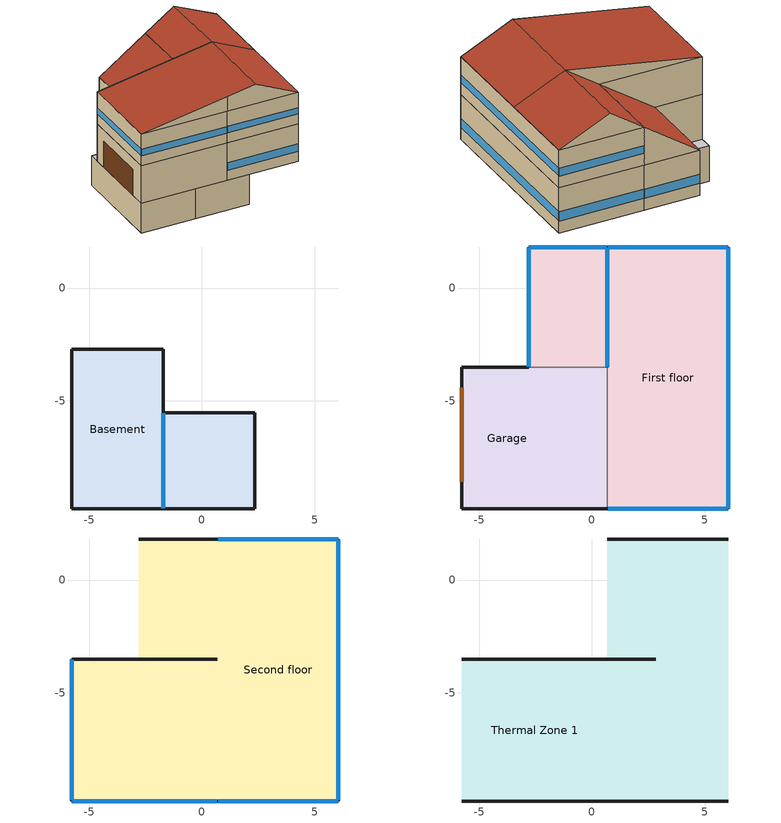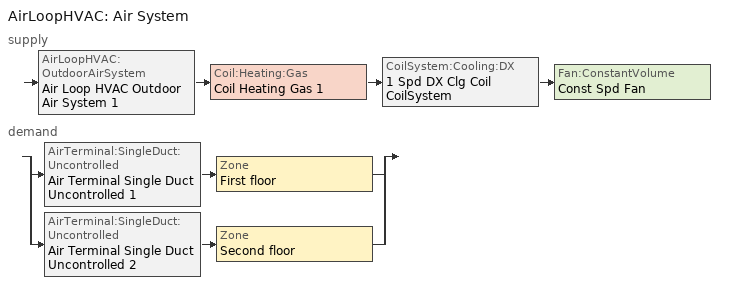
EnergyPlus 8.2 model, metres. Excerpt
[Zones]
Basement
 floor ground (ExtSlabCarpet 4in ClimateZone 1-8): 2.34,-5.52 2.34,-9.79 -1.71,-9.79 -1.71,-5.52 z-1.64; -1.71,-2.71 -1.71,-9.79 -5.78,-9.79 -5.78,-2.71 z-1.64
 wall outside (CBECS 1980-2004 ExtWall WoodFrame ClimateZone 5): -1.71,-9.79 -1.71,-5.52 z-1.64:0.65
 wall ground (ExtSlabCarpet 4in ClimateZone 1-8): -1.71,-2.71 -5.78,-2.71 -5.78,-9.79 -1.71,-9.79 2.34,-9.79 2.34,-5.52 -1.71,-5.52 -1.71,-2.71 z-1.64:0.65
 window (CBECS 1980-2004 ExtWindow ClimateZone 5): -1.71,-9.76 -1.71,-5.55 z-0.88:-0.42
 ceiling ground (ExtSlabCarpet 4in ClimateZone 1-8): -2.81,-3.51 -2.81,-2.71 -5.78,-2.71 -5.78,-3.51 z0.65
First floor
 floor to Basement (Interior Floor): 2.34,-5.52 2.34,-9.79 0.68,-9.79 0.68,-5.52 z0.65; -1.71,-2.71 -1.71,-3.51 -2.81,-3.51 -2.81,-2.71 z0.65
 floor ground (ExtSlabCarpet 4in ClimateZone 1-8): 0.68,1.82 0.68,-3.51 -1.71,-3.51 -1.71,-2.71 -2.81,-2.71 -2.81,1.82 z0.65; 6.04,1.82 6.04,-9.79 2.34,-9.79 2.34,-5.52 0.68,-5.52 0.68,1.82 z0.65
 wall outside (CBECS 1980-2004 ExtWall WoodFrame ClimateZone 5): 0.68,-9.79 6.04,-9.79 6.04,1.82 0.68,1.82 -2.81,1.82 -2.81,-3.51 / 0.68,1.82 0.68,-3.51 z0.65:3.54
 wall to Garage (Interior Wall): -2.81,-3.51 0.68,-3.51 0.68,-9.79 z0.65:3.54
 window (CBECS 1980-2004 ExtWindow ClimateZone 5): 0.66,1.82 -2.78,1.82 / 0.68,1.8 0.68,-3.49 / -2.81,1.8 -2.81,-3.49 / 6.04,-9.76 6.04,1.8 / 0.71,-9.79 6.02,-9.79 / 6.02,1.82 0.71,1.82 z1.41:1.99
Garage
 floor to Basement (Interior Floor): 0.68,-5.52 0.68,-9.79 -1.71,-9.79 -1.71,-5.52 z0.65; -1.71,-3.51 -1.71,-9.79 -5.78,-9.79 -5.78,-3.51 z0.65
 floor ground (ExtSlabCarpet 4in ClimateZone 1-8): 0.68,-3.51 0.68,-5.52 -1.71,-5.52 -1.71,-3.51 z0.65
 wall outside (CBECS 1980-2004 ExtWall WoodFrame ClimateZone 5): -2.81,-3.51 -5.78,-3.51 -5.78,-9.79 0.68,-9.79 z0.65:3.54
 door (Exterior Door): -5.78,-4.41 -5.78,-8.58 z0.65:2.64
Second floor
 floor to First floor (Interior Floor): 6.04,1.82 6.04,-9.79 0.68,-9.79 0.68,1.82 z3.54; 0.68,1.82 0.68,-3.51 -2.81,-3.51 -2.81,1.82 z3.54
 floor to Garage (Interior Floor): 0.68,-3.51 0.68,-9.79 -5.78,-9.79 -5.78,-3.51 z3.54
 wall outside (CBECS 1980-2004 ExtWall WoodFrame ClimateZone 5): -5.78,-3.51 -5.78,-9.79 0.68,-9.79 6.04,-9.79 6.04,1.82 0.68,1.82 z3.54:5.98; 0.68,-3.51,5.98 -2.81,-3.51,3.54 -5.78,-3.51,3.54 -5.78,-3.51,5.98; 0.68,1.82,5.98 0.68,1.82,3.54 -2.81,1.82,3.54
 window (CBECS 1980-2004 ExtWindow ClimateZone 5): 6.02,1.82 0.71,1.82 / 6.04,-9.76 6.04,1.8 / 0.71,-9.79 6.02,-9.79 / -5.75,-9.79 0.66,-9.79 / -5.78,-3.54 -5.78,-9.76 z4.3:4.79
 roof outside (AtticRoof ClimateZone 1-8): 0.68,-3.51,5.98 0.68,1.82,5.98 -2.81,1.82,3.54 -2.81,-3.51,3.54
Thermal Zone 1
 floor to Second floor (CBECS 1980-2004 ExtRoof AtticFloor ClimateZone 5b): 6.04,-3.51 6.04,-9.79 0.68,-9.79 0.68,-3.51 z5.98; 6.04,1.82 6.04,-3.51 0.68,-3.51 0.68,1.82 z5.98; 0.68,-3.51 0.68,-9.79 -5.78,-9.79 -5.78,-3.51 z5.98
 wall outside (CBECS 1980-2004 ExtWall WoodFrame ClimateZone 5): 2.83,1.82,7.48 6.04,1.82,5.98 0.68,1.82,5.98; 0.68,-9.79,7.11 -5.78,-9.79,5.98 0.68,-9.79,5.98; 2.83,-3.51,7.48 -5.78,-3.51,5.98 0.68,-3.51,5.98; 2.83,-9.79,7.48 0.68,-9.79,7.11 0.68,-9.79,5.98 6.04,-9.79,5.98
 roof outside (AtticRoof ClimateZone 1-8): 2.83,-3.51,7.48 2.83,1.82,7.48 0.68,1.82,5.98 0.68,-3.51,5.98; 2.83,-3.51,7.48 6.04,-3.51,5.98 6.04,1.82,5.98 2.83,1.82,7.48; 2.83,-3.51,7.48 2.83,-9.79,7.48 6.04,-9.79,5.98 6.04,-3.51,5.98; 2.83,-3.51,7.48 -5.78,-3.51,5.98 -5.78,-9.79,5.98 2.83,-9.79,7.48
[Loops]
AirLoopHVAC 'Air System'
 supply: AirLoopHVAC:OutdoorAirSystem 'Air Loop HVAC Outdoor Air System 1' > Coil:Heating:Gas 'Coil Heating Gas 1' > CoilSystem:Cooling:DX '1 Spd DX Clg Coil CoilSystem' > Fan:ConstantVolume 'Const Spd Fan'
 demand: split
  | AirTerminal:SingleDuct:Uncontrolled 'Air Terminal Single Duct Uncontrolled 1' > Zone 'First floor'
  | AirTerminal:SingleDuct:Uncontrolled 'Air Terminal Single Duct Uncontrolled 2' > Zone 'Second floor'
[Building]
Building 1: North Axis {deg}=-0
[Site:Location]
Westminster (Colorado): Latitude {deg}=39.9043; Longitude {deg}=-105.031; Time Zone {hr}=-7; Elevation {m}=1602.05
[SizingPeriod:DesignDay] Day of Month=21; Dry-Bulb Temperature Range Modifier Type=DefaultMultipliers; Barometric Pressure {Pa}=81198; Rain Indicator=No; Snow Indicator=No; Daylight Saving Time Indicator=No
Name | Month | Day Type | Maximum Dry-Bulb Temperature {C} | Daily Dry-Bulb Temperature Range {deltaC} | Humidity Condition Type | Wetbulb or DewPoint at Maximum Dry-Bulb {C} | Wind Speed {m/s} | Wind Direction {deg} | Solar Model Indicator | ASHRAE Clear Sky Optical Depth for Beam Irradiance (taub) | ASHRAE Clear Sky Optical Depth for Diffuse Irradiance (taud) | Enthalpy at Maximum Dry-Bulb {J/kg} | Sky Clearness
Denver Centennial  Golden   N Ann Clg .4% Condns DB=>MWB | 7 | SummerDesignDay | 33 | 15.2 | Wetbulb | 15.7 | 4.9 | 0 | ASHRAETau | 0.424 | 2.025
Denver Centennial  Golden   N Ann Clg .4% Condns DP=>MDB | 7 | SummerDesignDay | 20.2 | 15.2 | Dewpoint | 16.1 | 4.9 | 0 | ASHRAETau | 0.424 | 2.025
Denver Centennial  Golden   N Ann Clg .4% Condns Enth=>MDB | 7 | SummerDesignDay | 27.3 | 15.2 | Enthalpy |  | 4.9 | 0 | ASHRAETau | 0.424 | 2.025 | 59700
Denver Centennial  Golden   N Ann Clg .4% Condns WB=>MDB | 7 | SummerDesignDay | 27.3 | 15.2 | Wetbulb | 18.4 | 4.9 | 0 | ASHRAETau | 0.424 | 2.025
Denver Centennial  Golden   N Ann Htg 99.6% Condns DB | 12 | WinterDesignDay | -18.8 | 0 | Wetbulb | -18.8 | 3 | 340 | ASHRAEClearSky |  |  |  | 0
Denver Centennial  Golden   N Ann Htg Wind 99.6% Condns WS=>MCDB | 12 | WinterDesignDay | 3.9 | 0 | Wetbulb | 3.9 | 12.2 | 340 | ASHRAEClearSky |  |  |  | 0
Denver Centennial  Golden   N Ann Hum_n 99.6% Condns DP=>MCDB | 12 | WinterDesignDay | -10.9 | 0 | Dewpoint | -21.6 | 3 | 340 | ASHRAEClearSky |  |  |  | 0
[Material] Thermal Absorptance=0.9
Name | Roughness | Thickness {m} | Conductivity {W/m-K} | Density {kg/m3} | Specific Heat {J/kg-K} | Solar Absorptance | Visible Absorptance
1/2IN Gypsum | Smooth | 0.0127 | 0.16 | 784.9 | 830 | 0.4 | 0.4
AtticFloor NonRes Insulation-3.45 | MediumRough | 0.152199 | 0.049 | 265 | 836.8 | 0.7 | 0.7
F08 Metal surface | Smooth | 0.0008 | 45.28 | 7824 | 500 | 0.7 | 0.7
F16 Acoustic tile | MediumSmooth | 0.0191 | 0.06 | 368 | 590 | 0.3 | 0.3
G01a 19mm gypsum board | MediumSmooth | 0.019 | 0.16 | 800 | 1090 | 0.4 | 0.4
I01 25mm insulation board | MediumRough | 0.0254 | 0.03 | 43 | 1210 | 0.6 | 0.6
M11 100mm lightweight concrete | MediumRough | 0.1016 | 0.53 | 1280 | 840 | 0.5 | 0.5
MAT-CC05 4 HW CONCRETE | Rough | 0.1016 | 1.311 | 2240 | 836.8 | 0.85 | 0.85
Metal Decking 1 | MediumSmooth | 0.0015 | 45.006 | 7680 | 418.4 | 0.6 | 0.6
Roof Membrane 1 | VeryRough | 0.0095 | 0.16 | 1121.29 | 1460 | 0.7 | 0.7
Wood Frame NonRes Wall Insulation-2.15 | MediumRough | 0.0895622 | 0.049 | 265 | 836.8 | 0.7 | 0.7
Wood Siding 4 | MediumSmooth | 0.01 | 0.11 | 544.62 | 1210 | 0.78 | 0.78
[Material:AirGap]
Name | Thermal Resistance {m2-K/W}
F04 Wall air space resistance | 0.15
F05 Ceiling air space resistance | 0.18
[Material:NoMass]
CP02 CARPET PAD: Roughness=Smooth; Thermal Resistance {m2-K/W}=0.1; Thermal Absorptance=0.9; Solar Absorptance=0.8; Visible Absorptance=0.8
[WindowMaterial:SimpleGlazingSystem]
Fixed Window 3.35/0.39/0.31: U-Factor {W/m2-K}=3.35002; Solar Heat Gain Coefficient=0.39; Visible Transmittance=0.31
[Construction]
AtticRoof ClimateZone 1-8: Roof Membrane 1, Metal Decking 1
CBECS 1980-2004 ExtRoof AtticFloor ClimateZone 5b: 1/2IN Gypsum, AtticFloor NonRes Insulation-3.45, 1/2IN Gypsum
CBECS 1980-2004 ExtWall WoodFrame ClimateZone 5: Wood Siding 4, Wood Frame NonRes Wall Insulation-2.15, 1/2IN Gypsum
CBECS 1980-2004 ExtWindow ClimateZone 5: Fixed Window 3.35/0.39/0.31
Exterior Door: F08 Metal surface, I01 25mm insulation board
ExtSlabCarpet 4in ClimateZone 1-8: MAT-CC05 4 HW CONCRETE, CP02 CARPET PAD
Interior Floor: F16 Acoustic tile, F05 Ceiling air space resistance, M11 100mm lightweight concrete
Interior Wall: G01a 19mm gypsum board, F04 Wall air space resistance, G01a 19mm gypsum board
[Zone]
Basement; First floor; Garage; Second floor; Thermal Zone 1
[ZoneControl:Thermostat] Control Object Type 1=ThermostatSetpoint:DualSetpoint
Name | Zone or ZoneList | Control Type Schedule | Control Name 1
First floor Thermostat | First floor | First floor Thermostat Schedule | Thermostat Setpoint Dual Setpoint 2
Second floor Thermostat | Second floor | Second floor Thermostat Schedule | Thermostat Setpoint Dual Setpoint 1
[ThermostatSetpoint:DualSetpoint] Heating Setpoint Temperature Schedule=MidriseApartment Apartment HtgSetp; Cooling Setpoint Temperature Schedule=MidriseApartment Apartment ClgSetp
Thermostat Setpoint Dual Setpoint 2; Thermostat Setpoint Dual Setpoint 1
[AirTerminal:SingleDuct:Uncontrolled] Availability Schedule=Always On Discrete; Maximum Air Flow Rate {m3/s}=AutoSize
Air Terminal Single Duct Uncontrolled 1; Air Terminal Single Duct Uncontrolled 2
[Zone equipment]
First floor: Air Terminal Single Duct Uncontrolled 1
Second floor: Air Terminal Single Duct Uncontrolled 2
[Sizing:Zone] Zone Cooling Design Supply Air Temperature Input Method=SupplyAirTemperature; Zone Cooling Design Supply Air Temperature {C}=14; Zone Heating Design Supply Air Temperature Input Method=SupplyAirTemperature; Zone Heating Design Supply Air Temperature {C}=40; Zone Cooling Design Supply Air Humidity Ratio {kgWater/kgDryAir}=0.0085; Zone Heating Design Supply Air Humidity Ratio {kgWater/kgDryAir}=0.008; Design Specification Outdoor Air Object=DOE Ref 1980-2004 - MidriseApartment - Corridor Ventilation; Cooling Design Air Flow Method=DesignDay; Cooling Design Air Flow Rate {m3/s}=0; Cooling Minimum Air Flow per Zone Floor Area {m3/s-m2}=0.000762; Cooling Minimum Air Flow {m3/s}=0; Cooling Minimum Air Flow Fraction=0; Heating Design Air Flow Method=DesignDay; Heating Design Air Flow Rate {m3/s}=0; Heating Maximum Air Flow per Zone Floor Area {m3/s-m2}=0.002032; Heating Maximum Air Flow {m3/s}=0.141576; Heating Maximum Air Flow Fraction=0.3
Name | Design Specification Zone Air Distribution Object
First floor | First floor Design Spec Zone Air Dist
Second floor | Second floor Design Spec Zone Air Dist
[DesignSpecification:ZoneAirDistribution] Zone Air Distribution Effectiveness in Cooling Mode=1; Zone Air Distribution Effectiveness in Heating Mode=1
First floor Design Spec Zone Air Dist; Second floor Design Spec Zone Air Dist
[Controller:MechanicalVentilation]
Controller Mechanical Ventilation 1: Availability Schedule=Always On Discrete; Demand Controlled Ventilation=No; System Outdoor Air Method=ZoneSum; Zone Name 1=First floor; Design Specification Outdoor Air Object Name 1=DOE Ref 1980-2004 - MidriseApartment - Corridor Ventilation; Design Specification Zone Air Distribution Object Name 1=First floor Design Spec Zone Air Dist; Zone Name 2=Second floor; Design Specification Outdoor Air Object Name 2=DOE Ref 1980-2004 - MidriseApartment - Corridor Ventilation; Design Specification Zone Air Distribution Object Name 2=Second floor Design Spec Zone Air Dist
[DesignSpecification:OutdoorAir]
DOE Ref 1980-2004 - MidriseApartment - Corridor Ventilation: Outdoor Air Method=Sum; Outdoor Air Flow per Person {m3/s-person}=0; Outdoor Air Flow per Zone Floor Area {m3/s-m2}=0.000254; Outdoor Air Flow per Zone {m3/s}=0; Outdoor Air Flow Air Changes per Hour {1/hr}=0
[AirLoopHVAC]
Air System: Design Supply Air Flow Rate {m3/s}=AutoSize
[Sizing:System]
Air System: Type of Load to Size On=Sensible; Design Outdoor Air Flow Rate {m3/s}=Autosize; Minimum System Air Flow Ratio=1; Preheat Design Temperature {C}=7; Preheat Design Humidity Ratio {kgWater/kgDryAir}=0.008; Precool Design Temperature {C}=12.8; Precool Design Humidity Ratio {kgWater/kgDryAir}=0.008; Central Cooling Design Supply Air Temperature {C}=12.8; Central Heating Design Supply Air Temperature {C}=40; Sizing Option=NonCoincident; 100% Outdoor Air in Cooling=Yes; 100% Outdoor Air in Heating=Yes; Central Cooling Design Supply Air Humidity Ratio {kgWater/kgDryAir}=0.0085; Central Heating Design Supply Air Humidity Ratio {kgWater/kgDryAir}=0.008; Cooling Design Air Flow Method=DesignDay; Cooling Design Air Flow Rate {m3/s}=0; Heating Design Air Flow Method=DesignDay; Heating Design Air Flow Rate {m3/s}=0; System Outdoor Air Method=ZoneSum
[AvailabilityManager:Scheduled] Schedule=Always On Discrete
Air System Availability Manager; Air Loop HVAC Outdoor Air System 1 Availability Manager
[Controller:OutdoorAir]
Controller Outdoor Air 1: Minimum Outdoor Air Flow Rate {m3/s}=Autosize; Maximum Outdoor Air Flow Rate {m3/s}=Autosize; Economizer Control Type=DifferentialDryBulb; Economizer Control Action Type=ModulateFlow; Economizer Maximum Limit Dry-Bulb Temperature {C}=28; Economizer Maximum Limit Enthalpy {J/kg}=64000; Economizer Minimum Limit Dry-Bulb Temperature {C}=-100; Lockout Type=NoLockout; Minimum Limit Type=FixedMinimum; Mechanical Ventilation Controller=Controller Mechanical Ventilation 1; High Humidity Control=No; Control High Indoor Humidity Based on Outdoor Humidity Ratio=Yes; Heat Recovery Bypass Control Type=BypassWhenWithinEconomizerLimits
[SetpointManager:MixedAir] Control Variable=Temperature
Node 12 OS Default SPM; Node 13 OS Default SPM; Node 17 OS Default SPM
[Coil:Heating:Gas]
Coil Heating Gas 1: Availability Schedule=Always On Discrete; Gas Burner Efficiency=0.8; Nominal Capacity {W}=26376.4; Parasitic Electric Load {W}=0; Parasitic Gas Load {W}=0
[CoilSystem:Cooling:DX]
1 Spd DX Clg Coil CoilSystem: Availability Schedule=Always On Discrete 1; Cooling Coil=1 Spd DX Clg Coil
[Coil:Cooling:DX:SingleSpeed]
1 Spd DX Clg Coil: Availability Schedule=Always On Discrete 1; Gross Rated Total Cooling Capacity {W}=10550; Gross Rated Sensible Heat Ratio=Autosize; Gross Rated Cooling COP {W/W}=3.7; Rated Air Flow Rate {m3/s}=Autosize; Rated Evaporator Fan Power Per Volume Flow Rate {W/(m3/s)}=773.3; Total Cooling Capacity Function of Temperature Curve=OS:Curve:Biquadratic 1; Total Cooling Capacity Function of Flow Fraction Curve=OS:Curve:Quadratic 1; Energy Input Ratio Function of Temperature Curve=OS:Curve:Biquadratic 2; Energy Input Ratio Function of Flow Fraction Curve=OS:Curve:Quadratic 2; Part Load Fraction Correlation Curve=OS:Curve:Quadratic 3; Condenser Type=AirCooled; Evaporative Condenser Effectiveness=0; Crankcase Heater Capacity {W}=0; Maximum Outdoor Dry-Bulb Temperature for Crankcase Heater Operation {C}=0; Basin Heater Capacity {W/K}=0; Basin Heater Setpoint Temperature {C}=10
[Fan:ConstantVolume]
Const Spd Fan: Availability Schedule=Always On Discrete; Fan Total Efficiency=0.8; Pressure Rise {Pa}=250; Maximum Flow Rate {m3/s}=0.660726; Motor Efficiency=0.9; Motor In Airstream Fraction=1
[SetpointManager:SingleZone:Reheat]
Setpoint Manager Single Zone Reheat 1: Control Variable=Temperature; Minimum Supply Air Temperature {C}=-99; Maximum Supply Air Temperature {C}=99; Control Zone=First floor
[Schedule:Compact]
First floor Thermostat Schedule; Second floor Thermostat Schedule: Through: 12/31, For: AllDays, Until: 24:00, 4
[Schedule:Day:Interval]
MidriseApartment Apartment HtgSetp Default Schedule; Schedule Day 5; Schedule Day 4: No, 24:00, 21.1
MidriseApartment Apartment ClgSetp Default Schedule; Schedule Day 3; Schedule Day 2: No, 24:00, 23.9
[Schedule:Week:Daily]
Schedule:Week:Daily {953137d9-6bd8-4197-8a4d-4185cb63a1b7}: MidriseApartment Apartment HtgSetp Default Schedule, MidriseApartment Apartment HtgSetp Default Schedule, MidriseApartment Apartment HtgSetp Default Schedule, MidriseApartment Apartment HtgSetp Default Schedule, MidriseApartment Apartment HtgSetp Default Schedule, MidriseApartment Apartment HtgSetp Default Schedule, MidriseApartment Apartment HtgSetp Default Schedule, MidriseApartment Apartment HtgSetp Default Schedule, Schedule Day 5, Schedule Day 4, MidriseApartment Apartment HtgSetp Default Schedule, MidriseApartment Apartment HtgSetp Default Schedule
Schedule:Week:Daily {3587ac93-482d-451b-b7f0-c315f0962164}: MidriseApartment Apartment ClgSetp Default Schedule, MidriseApartment Apartment ClgSetp Default Schedule, MidriseApartment Apartment ClgSetp Default Schedule, MidriseApartment Apartment ClgSetp Default Schedule, MidriseApartment Apartment ClgSetp Default Schedule, MidriseApartment Apartment ClgSetp Default Schedule, MidriseApartment Apartment ClgSetp Default Schedule, MidriseApartment Apartment ClgSetp Default Schedule, Schedule Day 3, Schedule Day 2, MidriseApartment Apartment ClgSetp Default Schedule, MidriseApartment Apartment ClgSetp Default Schedule
[Schedule:Year]
MidriseApartment Apartment HtgSetp: Schedule:Week:Daily {953137d9-6bd8-4197-8a4d-4185cb63a1b7}, 1, 1, 12, 31
MidriseApartment Apartment ClgSetp: Schedule:Week:Daily {3587ac93-482d-451b-b7f0-c315f0962164}, 1, 1, 12, 31
[Schedule:Constant] Hourly Value=1
Always On Discrete; Always On Discrete 1
[Curve:Biquadratic] Minimum Value of x {BasedOnField A2}=17; Maximum Value of x {BasedOnField A2}=22; Minimum Value of y {BasedOnField A3}=13; Maximum Value of y {BasedOnField A3}=46
Name | Coefficient1 Constant | Coefficient2 x | Coefficient3 x**2 | Coefficient4 y | Coefficient5 y**2 | Coefficient6 x*y
OS:Curve:Biquadratic 1 | 0.42415 | 0.04426 | -0.00042 | 0.00333 | -8e-005 | -0.00021
OS:Curve:Biquadratic 2 | 1.23649 | -0.02431 | 0.00057 | -0.01434 | 0.00063 | -0.00038
[Curve:Quadratic]
Name | Coefficient1 Constant | Coefficient2 x | Coefficient3 x**2 | Minimum Value of x {BasedOnField A2} | Maximum Value of x {BasedOnField A2}
OS:Curve:Quadratic 1 | 0.77136 | 0.34053 | -0.11088 | 0.75918 | 1.13877
OS:Curve:Quadratic 2 | 1.2055 | -0.32953 | 0.12308 | 0.75918 | 1.13877
OS:Curve:Quadratic 3 | 0.771 | 0.229 | 0 | 0 | 1
